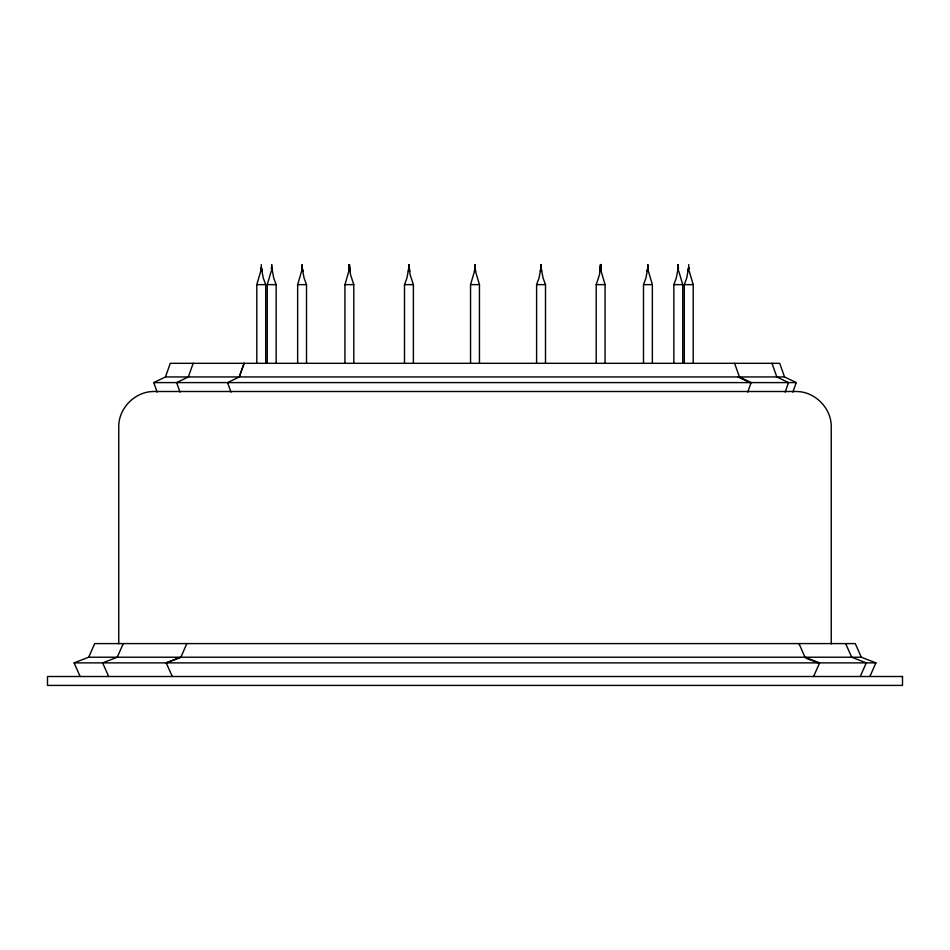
<?xml version="1.0" encoding="UTF-8"?>
<svg xmlns="http://www.w3.org/2000/svg" width="950" height="950" viewBox="0 0 950 950"><rect width="100%" height="100%" fill="white"/><g stroke="black" fill="none" stroke-linecap="round" stroke-linejoin="round"><path stroke-width="1.43" d="M302.017 271.32L302.076 264.587L302.492 271.32L302.207 267.959L302.147 268.66M413.392 363.304L413.392 284.632L410.091 274.669L408.951 264.587L408.844 271.32L408.951 264.587L408.595 271.32M678.181 271.32L678.288 264.587L678.312 271.32L678.288 264.587L678.181 271.32L678.264 267.959L676.281 278.006L673.847 284.632L673.847 363.304M276.153 363.304L276.153 284.632L273.719 278.006L271.819 267.959L271.498 268.66L271.712 264.587L271.819 271.32M271.593 268.66L271.759 267.959L272.223 271.32L271.807 267.959L271.688 271.32L271.664 267.959L271.522 268.66M600.851 271.32L600.638 264.587L600.851 271.32L600.638 264.587L600.329 271.32L600.638 264.587L599.497 274.669L596.208 284.632L596.208 363.304M349.149 271.32L349.363 264.587L349.196 268.66L349.363 264.587L350.503 274.669L353.792 284.632L353.792 363.304M540.894 271.32L541.049 264.587L541.405 271.32M647.71 271.32L647.924 264.587L648.114 271.32L647.841 267.959L645.929 278.006L643.494 284.632L643.494 363.304M600.721 268.66L600.638 264.587L600.59 271.32L600.626 267.959L600.507 268.66M408.761 268.66L408.904 267.959L409.331 271.32L409.082 267.959L409.474 271.32M261.25 264.587L261.511 271.32M474.739 271.32L475 264.587L474.739 271.32L475 264.587L475.499 271.32L474.858 267.959L474.549 271.32L474.929 267.959L475.261 271.32M474.929 267.959L475 271.32L475.071 267.959L474.941 268.66M688.75 264.587L688.489 271.32M408.844 271.32L408.916 267.959L409.106 271.32M301.934 268.66L301.934 267.959M349.671 271.32L349.363 264.587L349.41 271.32M261.096 268.66L261.131 267.959M541.061 268.66L541.049 264.587L540.669 271.32L541.013 267.959L541.156 271.32L541.144 267.959L541.168 268.66M600.329 271.32L600.756 267.959L600.59 271.32M408.939 268.66L408.904 267.959M302.088 267.959L302.29 271.32M678.146 267.959L677.789 271.32M408.512 271.32L408.809 267.959L406.944 278.006L404.498 284.632L404.498 363.304M647.805 267.959L647.413 271.32L647.793 267.959L647.508 271.32L647.841 267.959L647.852 268.66M474.549 271.32L474.881 267.959M688.299 271.32L688.631 267.959L686.743 278.006L684.297 284.632L684.297 363.304M540.526 271.32L540.918 267.959L539.042 278.006L536.607 284.632L536.607 363.304M688.227 271.32L688.631 267.959M301.554 271.32L297.647 284.632L297.647 363.304M348.84 271.32L344.933 284.632L344.933 363.304M260.728 271.32L256.797 284.632L256.797 363.304M271.189 271.32L267.259 284.632L267.259 363.304M474.478 271.32L470.547 284.632L470.547 363.304M227.632 382.601L239.234 376.948L244.174 363.316M747.745 392.136L751.141 382.601L739.444 376.948L734.599 363.316M157.142 392.136L153.757 382.601L165.454 376.948L170.299 363.316L779.701 363.316L784.546 376.948L796.242 382.601L792.858 392.136M180.025 392.136L176.629 382.601L188.326 376.948L193.183 363.316M239.234 376.948L244.079 363.316M785.139 392.136L788.524 382.601L776.827 376.948L188.326 376.948M80.133 676.507L74.088 662.874L88.683 657.222L94.727 643.589L855.273 643.589L861.318 657.222L875.912 662.874L869.867 676.507M123.286 643.589L117.242 657.222L102.636 662.874L108.68 676.507M186.817 643.589L180.88 657.222L166.286 662.874M813.58 676.507L819.624 662.874L805.03 657.222L798.986 643.589M860.237 676.507L866.281 662.874L851.687 657.222L845.643 643.589M180.761 657.222L166.167 662.874L172.33 676.507M256.797 284.632L265.703 284.632L265.703 363.304M267.259 284.632L276.153 284.632M297.647 284.632L306.506 284.632L306.506 363.304M344.933 284.632L353.792 284.632M404.498 284.632L413.392 284.632M470.547 284.632L479.453 284.632L479.453 363.304M536.607 284.632L545.502 284.632L545.502 363.304M596.208 284.632L605.067 284.632L605.067 363.304M643.494 284.632L652.353 284.632L652.353 363.304M673.847 284.632L682.741 284.632L682.741 363.304M684.297 284.632L693.203 284.632L693.203 363.304M165.454 376.948L187.376 376.948M778.133 376.948L784.546 376.948M153.757 382.601L796.242 382.601M88.683 657.222L861.318 657.222M74.088 662.874L875.912 662.874M806.087 658.255L818.033 662.874M738.162 376.948L749.859 382.601M693.203 284.632L689.273 271.32M682.741 284.632L678.811 271.32M545.502 284.632L543.056 278.006L541.144 267.959L541.488 271.32M479.453 284.632L475.522 271.32M265.703 284.632L263.257 278.006L261.369 267.959L261.701 271.32M652.353 284.632L648.446 271.32M605.067 284.632L601.16 271.32M306.506 284.632L304.071 278.006L302.183 267.959L302.587 271.32M771.982 363.316L776.827 376.948M227.537 382.601L231.028 392.136M648.126 268.66L648.043 267.959L647.983 271.32M349.422 267.959L349.849 271.32L349.505 267.959M261.392 267.959L261.772 271.32M678.502 268.66L678.312 267.959L678.383 268.66M271.819 267.959L272.211 271.32M475.142 267.959L475.451 271.32M541.084 267.959L541.156 271.32M831.25 643.851L831.25 427.132C831.654 408.084 814.672 391.103 795.625 391.507L154.375 391.507C135.327 391.103 118.346 408.084 118.75 427.132L118.75 643.851M475 264.587L475 271.32M688.821 267.959L688.809 268.66L688.75 267.959M647.983 267.959L647.959 268.66L647.912 267.959M349.232 267.959L349.03 271.32L349.303 267.959M600.531 267.959L600.115 271.32L600.507 267.959M540.918 267.959L540.538 271.32L540.954 267.959M902.5 676.507L47.5 676.507L47.5 685.413L902.5 685.413L902.5 676.507M600.839 268.66L600.756 267.959L600.97 271.32L600.756 267.959L600.804 268.66M688.964 268.66L688.869 267.959L688.964 268.66M409.462 271.32L409.046 267.959L409.462 271.32M302.551 271.32L302.195 267.959L302.551 271.32M261.381 271.32L261.25 267.959L261.381 271.32"/></g></svg>
